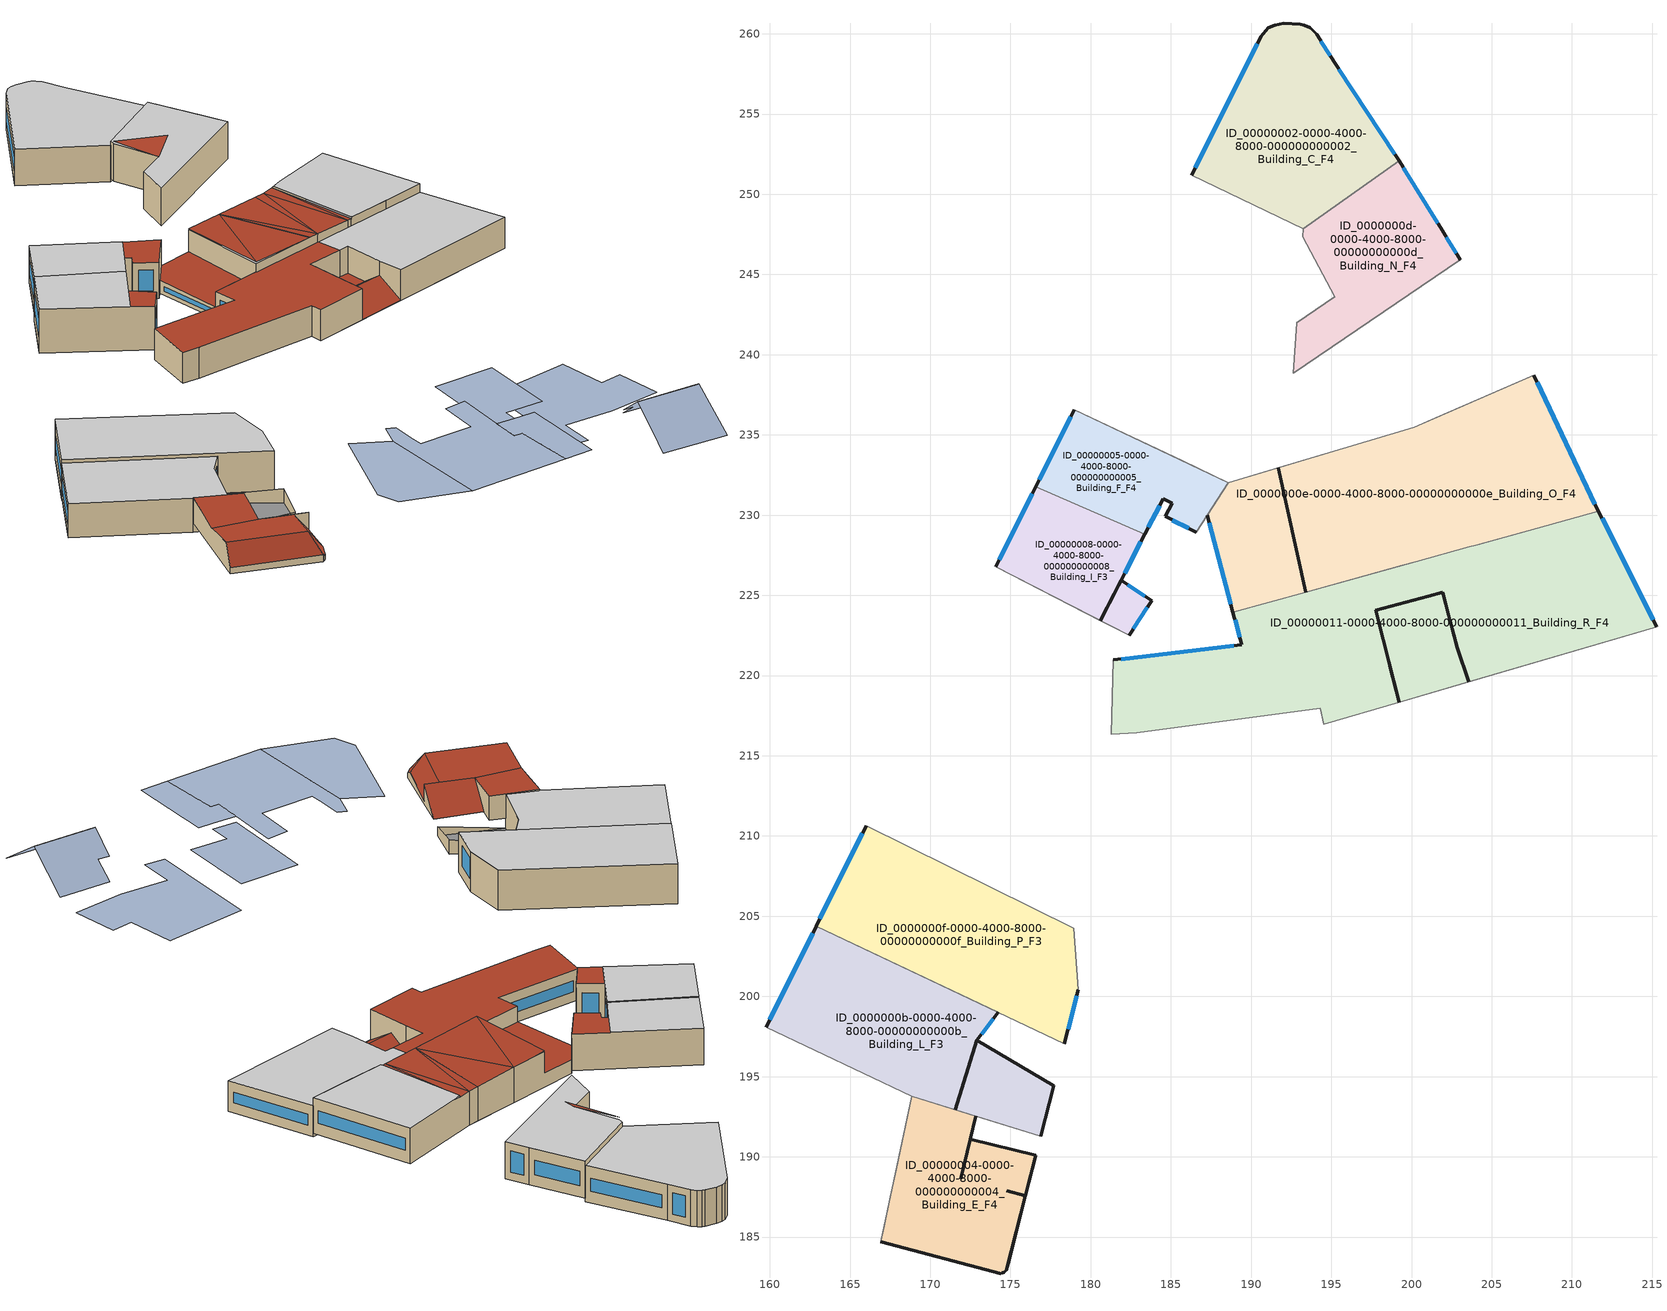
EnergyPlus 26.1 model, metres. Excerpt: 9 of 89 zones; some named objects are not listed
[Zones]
ID_00000002-0000-4000-8000-000000000002_Building_C_F4
 floor to ID_00000002-0000-4000-8000-000000000002_Building_C_F3 (FLOOR_CONSTRUCTION_BE_TH_01_EXISTING): 186.28,251.2 190.59,259.82 191.08,260.37 191.46,260.53 192.04,260.67 193.07,260.6 193.32,260.53 193.69,260.38 194.08,259.97 195.2,258.2 199.23,252.09 193.26,247.86 z13.66
 wall outside (WALL_CONSTRUCTION_BE_TH_01_EXISTING): 199.23,252.09 195.2,258.2 194.08,259.97 193.69,260.38 193.32,260.53 193.07,260.6 192.04,260.67 191.46,260.53 191.08,260.37 190.59,259.82 186.28,251.2 z13.66:16.96
 wall adiabatic (WALL_CONSTRUCTION_BE_TH_01_EXISTING): 186.28,251.2 193.26,247.86 199.23,252.09 z13.66:16.96
 window (WINDOW_CONSTRUCTION_BE_TH_01_EXISTING): 194.94,258.62 194.35,259.55 z14.33:16.29; 198.95,252.51 195.48,257.78 z14.72:15.9; 190.37,259.37 186.51,251.64 z14.74:15.88
 ceiling to ID_00000002-0000-4000-8000-000000000002_Building_C_F5 (FLOOR_CONSTRUCTION_BE_TH_01_EXISTING): 186.28,251.2 193.26,247.86 199.23,252.09 195.2,258.2 194.08,259.97 193.69,260.38 193.32,260.53 193.07,260.6 192.04,260.67 191.46,260.53 191.08,260.37 190.59,259.82 z16.96
ID_00000004-0000-4000-8000-000000000004_Building_E_F4
 floor to ID_00000004-0000-4000-8000-000000000004_Building_E_F3 (FLOOR_CONSTRUCTION_BE_MFH_01_EXISTING): 166.92,184.71 168.85,193.78 172.84,192.53 172.49,191.11 176.59,190.11 174.75,182.94 174.6,182.82 174.51,182.79 174.45,182.79 174.42,182.7 z13.99
 wall outside (WALL_CONSTRUCTION_BE_MFH_01_EXISTING): 175.94,187.57,15.84 174.75,187.88,15.83 175.94,187.57,14.27; 174.6,182.82,14.5 174.6,182.82,13.99 174.75,182.94,13.99 174.75,182.94,14.44; 174.51,182.79,14.57 174.51,182.79,13.99 174.6,182.82,13.99 174.6,182.82,14.5; 174.45,182.79,14.63 174.45,182.79,13.99 174.51,182.79,13.99 174.51,182.79,14.57; 174.45,182.79,14.63 174.42,182.7,14.6 174.42,182.7,13.99 174.45,182.79,13.99; 174.42,182.7,14.6 166.92,184.71,14.56 166.92,184.71,13.99 174.42,182.7,13.99; 172.84,192.53,16.16 172.49,191.11,16.03 171.89,188.63,15.82 172.49,191.11,14.02 172.49,191.11,13.99 172.84,192.53,13.99; 172.49,191.11,14.02 176.59,190.11,13.99 172.49,191.11,13.99; 175.94,187.57,15.84 175.94,187.57,14.27 175.39,185.41,14.57 174.92,183.59,14.82 174.75,182.94,14.44 174.75,182.94,13.99 176.59,190.11,13.99
 wall adiabatic (WALL_CONSTRUCTION_BE_MFH_01_EXISTING): 167.13,185.68,16.34 167.52,187.51,16.09 167.87,189.18,15.86 168.85,193.78,16.26 168.85,193.78,13.99 166.92,184.71,13.99 166.92,184.71,14.56; 168.85,193.78,16.26 172.84,192.53,16.16 172.84,192.53,13.99 168.85,193.78,13.99
 roof outside (ROOF_CONSTRUCTION_BE_MFH_01_EXISTING): 175.94,187.57,15.84 176.59,190.11,13.99 172.49,191.11,14.02 171.89,188.63,15.82 174.76,187.88,15.83; 168.85,193.78,16.26 168.33,191.34,16.05 167.87,189.18,15.86 171.89,188.63,15.82 172.49,191.11,16.03 172.84,192.53,16.16; 173.74,183.91,16.38 167.13,185.68,16.34 166.92,184.71,14.56 174.42,182.7,14.6; 173.74,183.91,16.38 174.75,187.88,15.83 171.89,188.63,15.81 167.87,189.18,15.86 167.52,187.5,16.09 167.13,185.68,16.34; 173.74,183.91,16.38 174.42,182.7,14.6 174.45,182.79,14.63 174.51,182.79,14.57 174.6,182.82,14.5 174.75,182.94,14.44 174.92,183.59,14.82; 173.74,183.91,16.38 174.92,183.59,14.82 175.39,185.41,14.57 175.94,187.57,14.27 174.75,187.88,15.83
ID_0000000b-0000-4000-8000-00000000000b_Building_L_F3
 floor to ID_0000000b-0000-4000-8000-00000000000b_Building_L_F2 (FLOOR_CONSTRUCTION_BE_TH_01_EXISTING): 159.76,198.09 162.9,204.39 174.24,199 172.91,197.26 177.7,194.45 176.88,191.27 168.85,193.78 z13.1
 wall outside (WALL_CONSTRUCTION_BE_TH_01_EXISTING): 172.91,197.26 174.24,199 / 162.9,204.39 159.76,198.09 z13.1:16.18; 171.56,192.93,16.18 171.56,192.93,13.1 172.91,197.26,13.78 172.91,197.26,16.18; 177.7,194.45,14.38 177.7,194.45,13.1 172.91,197.26,13.1 172.91,197.26,13.78; 177.7,194.45,14.38 176.88,191.27,13.91 176.88,191.27,13.1 177.7,194.45,13.1
 wall adiabatic (WALL_CONSTRUCTION_BE_TH_01_EXISTING): 159.76,198.09 168.85,193.78 171.56,192.93 / 174.24,199 162.9,204.39 z13.1:16.18; 176.88,191.27,13.91 172.84,192.53,13.29 171.56,192.93,13.1 176.88,191.27,13.1
 window (WINDOW_CONSTRUCTION_BE_TH_01_EXISTING): 173.22,197.66 173.94,198.61 z13.76:15.52; 162.68,203.94 159.99,198.54 z14.08:15.2
 ceiling to ID_0000000b-0000-4000-8000-00000000000b_Building_L_F4 (FLOOR_CONSTRUCTION_BE_TH_01_EXISTING): 159.76,198.09 168.85,193.78 171.56,192.93 172.91,197.26 174.24,199 162.9,204.39 z16.18
ID_0000000e-0000-4000-8000-00000000000e_Building_O_F4
 floor to ID_0000000e-0000-4000-8000-00000000000e_Building_O_F3 (FLOOR_CONSTRUCTION_BE_O_01_EXISTING): 187.26,230 188.58,232.03 195.16,233.98 200.18,235.47 207.62,238.72 211.65,230.24 188.87,223.95 z13.3
 wall outside (WALL_CONSTRUCTION_BE_O_01_EXISTING): 211.65,230.24 207.62,238.72 z13.3:16.51; 191.7,232.96,16.51 191.7,232.96,14.54 193.41,225.21,14.39 193.41,225.21,16.51; 187.26,230,14.47 187.26,230,13.3 188.87,223.95,13.3 188.87,223.95,14.35
 wall adiabatic (WALL_CONSTRUCTION_BE_O_01_EXISTING): 207.83,229.18 211.65,230.24 z13.3:16.51; 195.16,233.98,16.51 199.22,235.19,16.41 199.22,235.19,13.3 195.16,233.98,13.3; 199.22,235.19,16.41 200.18,235.47,16.37 200.18,235.47,13.3 199.22,235.19,13.3; 207.62,238.72,16.51 207.62,238.72,13.3 200.18,235.47,13.3 200.18,235.47,16.37 201.24,235.93,16.37 202.23,236.37,16.51; 204.12,228.16,16.51 204,228.13,16.38 204,228.13,13.3 207.83,229.18,13.3 207.83,229.18,16.51; 203.59,228.02,16.41 203.59,228.02,13.3 204,228.13,13.3 204,228.13,16.38; 200.27,227.1,16.49 200.27,227.1,13.3 203.59,228.02,13.3 203.59,228.02,16.41; 193.41,225.21,16.51 193.41,225.21,13.3 200.27,227.1,13.3 200.27,227.1,16.49 199.41,226.86,16.51; 193.41,225.21,14.39 188.87,223.95,14.35 188.87,223.95,13.3 193.41,225.21,13.3; 188.58,232.03,14.51 188.58,232.03,13.3 187.26,230,13.3 187.26,230,14.47; 195.16,233.98,16.51 195.16,233.98,13.3 188.58,232.03,13.3 188.58,232.03,14.51 191.69,232.96,14.54 191.69,232.96,16.51
 window (WINDOW_CONSTRUCTION_BE_O_01_EXISTING): 211.43,230.69 207.84,238.27 z14.35:15.46; 187.38,229.51 188.74,224.43 z13.67:14.1
 ceiling to ID_0000000e-0000-4000-8000-00000000000e_Building_O_F5 (FLOOR_CONSTRUCTION_BE_O_01_EXISTING): 191.7,232.96 193.41,225.21 199.41,226.86 195.16,233.98 z16.51; 201.37,235.89 204.03,228.33 204.12,228.16 211.65,230.24 207.62,238.72 202.23,236.37 z16.51
 roof outside (ROOF_CONSTRUCTION_BE_O_01_EXISTING): 187.26,230,14.47 188.87,223.95,14.35 193.41,225.21,14.39 191.7,232.96,14.54 188.58,232.03,14.51; 200.18,235.47,16.37 200.27,227.1,16.49 203.59,228.02,16.41; 200.27,227.1,16.49 200.18,235.47,16.37 199.22,235.19,16.41; 203.59,228.02,16.41 204,228.13,16.38 201.24,235.93,16.37; 200.18,235.47,16.37 203.59,228.02,16.41 201.24,235.93,16.37; 195.16,233.98,16.51 200.27,227.1,16.49 199.22,235.19,16.41; 193.41,225.21,16.67 200.27,227.1,16.49 195.16,233.98,16.51; 191.7,232.96,16.61 193.41,225.21,16.67 195.16,233.98,16.51 193.03,233.35,16.57
ID_00000011-0000-4000-8000-000000000011_Building_R_F4
 floor to ID_00000011-0000-4000-8000-000000000011_Building_R_F3 (FLOOR_CONSTRUCTION_BE_TH_01_EXISTING): 181.27,216.35 181.4,220.97 189.42,221.92 188.87,223.95 211.65,230.24 215.3,223.03 194.52,216.97 194.3,217.95 182.87,216.45 z12.97
 wall outside (WALL_CONSTRUCTION_BE_TH_01_EXISTING): 188.87,223.95 189.42,221.92 181.4,220.97 / 215.3,223.03 211.65,230.24 z12.97:15.77; 197.76,224.08,15.77 197.76,224.08,13.4 201.04,224.94,13.36 201.04,224.94,15.77; 198.24,222.22,15.77 198.24,222.22,13.34 197.76,224.08,13.4 197.76,224.08,15.77; 199.23,218.34,15.77 199.23,218.34,12.97 198.65,220.61,14.49 198.24,222.22,13.34 198.24,222.22,15.77; 201.04,224.94,15.77 201.04,224.94,13.36 201.94,225.18,13.35 201.94,225.18,15.77; 202.85,221.73,15.77 202.85,221.73,14.47 203.55,219.61,13.01 203.55,219.61,15.77; 201.94,225.18,15.77 201.94,225.18,13.35 202.42,223.36,13.29 202.85,221.73,14.47 202.85,221.73,15.77
 wall adiabatic (WALL_CONSTRUCTION_BE_TH_01_EXISTING): 181.4,220.97 181.27,216.35 182.87,216.45 194.3,217.95 194.52,216.97 199.23,218.34 / 211.65,230.24 207.83,229.18 204,228.13 203.59,228.02 200.27,227.1 193.41,225.21 188.87,223.95 z12.97:15.77; 203.55,219.61,15.77 203.55,219.61,13.01 199.23,218.34,12.97 215.3,223.03,12.97 215.3,223.03,15.77
 window (WINDOW_CONSTRUCTION_BE_TH_01_EXISTING): 188.92,221.86 181.89,221.03 / 215.07,223.48 211.87,229.79 z13.87:14.86; 189,223.47 189.29,222.4 z13.54:15.19
 ceiling to ID_00000011-0000-4000-8000-000000000011_Building_R_F5 (FLOOR_CONSTRUCTION_BE_TH_01_EXISTING): 200.27,227.1 201.04,224.94 201.94,225.18 202.85,221.73 203.55,219.61 215.3,223.03 211.65,230.24 z15.77
 roof outside (ROOF_CONSTRUCTION_BE_TH_01_EXISTING): 197.76,224.08,13.4 198.24,222.22,13.34 202.42,223.36,13.29 201.94,225.18,13.35 201.04,224.94,13.36; 198.65,220.61,14.49 199.23,218.34,12.97 203.55,219.61,13.01 202.85,221.73,14.47; 198.65,220.61,14.49 202.85,221.73,14.47 202.42,223.36,13.29 198.24,222.22,13.34; 181.27,216.35 182.87,216.45 194.3,217.95 194.52,216.97 199.23,218.34 198.65,220.61 197.76,224.08 201.04,224.94 200.27,227.1 188.87,223.95 189.42,221.92 181.4,220.97 z15.77
ID_00000005-0000-4000-8000-000000000005_Building_F_F4
 floor to ID_00000005-0000-4000-8000-000000000005_Building_F_F3 (FLOOR_CONSTRUCTION_BE_TH_01_EXISTING): 176.57,231.77 178.97,236.57 188.58,232.03 186.57,228.94 184.65,229.92 185.08,230.75 184.53,231.03 183.36,228.8 z13.54
 wall outside (WALL_CONSTRUCTION_BE_TH_01_EXISTING): 178.97,236.57 176.57,231.77 / 183.36,228.8 184.53,231.03 z13.54:16.85; 185.08,230.75,16.78 185.08,230.75,13.54 184.65,229.92,13.54 184.65,229.92,16.77; 185.08,230.75,16.78 184.53,231.03,16.77 184.53,231.03,13.54 185.08,230.75,13.54; 186.57,228.94,16.8 184.65,229.92,16.77 184.65,229.92,13.54 186.57,228.94,13.54
 wall adiabatic (WALL_CONSTRUCTION_BE_TH_01_EXISTING): 176.57,231.77 183.36,228.8 z13.54:16.85; 188.58,232.03,16.85 188.58,232.03,13.54 178.97,236.57,13.54 178.97,236.57,16.85 185.73,233.38,16.85 185.73,233.38,16.8; 188.58,232.03,16.85 187.26,230,16.82 186.57,228.94,16.8 186.57,228.94,13.54 188.58,232.03,13.54
 window (WINDOW_CONSTRUCTION_BE_TH_01_EXISTING): 178.75,236.13 176.8,232.22 z14.56:15.83; 183.59,229.24 184.3,230.59 z14.34:16.05; 185.1,229.69 186.12,229.17 z14.22:16.12
 ceiling to ID_00000005-0000-4000-8000-000000000005_Building_F_F5 (FLOOR_CONSTRUCTION_BE_TH_01_EXISTING): 176.57,231.77 183.36,228.8 184.53,231.03 185.73,233.38 178.97,236.57 z16.85
 roof outside (ROOF_CONSTRUCTION_BE_TH_01_EXISTING): 184.53,231.03,16.77 185.08,230.75,16.78 184.65,229.92,16.77 186.57,228.94,16.8 187.26,230,16.82 188.58,232.03,16.85 185.73,233.38,16.8
ID_0000000d-0000-4000-8000-00000000000d_Building_N_F4
 floor to ID_0000000d-0000-4000-8000-00000000000d_Building_N_F3 (FLOOR_CONSTRUCTION_BE_TH_01_EXISTING): 192.63,238.83 192.85,241.99 195.2,243.6 193.22,247.34 193.26,247.86 199.23,252.09 203.04,245.91 z13.96
 wall outside (WALL_CONSTRUCTION_BE_TH_01_EXISTING): 203.04,245.91 201.9,247.75 199.23,252.09 z13.96:17.33
 wall adiabatic (WALL_CONSTRUCTION_BE_TH_01_EXISTING): 199.23,252.09 193.26,247.86 193.22,247.34 195.2,243.6 192.85,241.99 192.63,238.83 203.04,245.91 z13.96:17.33
 window (WINDOW_CONSTRUCTION_BE_TH_01_EXISTING): 202.78,246.33 202.16,247.33 z14.68:16.62; 201.64,248.18 199.49,251.66 z15:16.3
 ceiling to ID_0000000d-0000-4000-8000-00000000000d_Building_N_F5 (FLOOR_CONSTRUCTION_BE_TH_01_EXISTING): 192.63,238.83 203.04,245.91 199.23,252.09 193.26,247.86 193.22,247.34 195.2,243.6 192.85,241.99 z17.33
 roof outside (ROOF_CONSTRUCTION_BE_TH_01_EXISTING): 196.56,244.46,18.54 193.22,247.34,17.56 195.2,243.6,17.33
ID_00000008-0000-4000-8000-000000000008_Building_I_F3
 floor to ID_00000008-0000-4000-8000-000000000008_Building_I_F2 (FLOOR_CONSTRUCTION_BE_TH_01_EXISTING): 174.07,226.78 176.57,231.77 183.36,228.8 181.89,225.95 183.79,224.67 182.39,222.5 z12.9
 wall outside (WALL_CONSTRUCTION_BE_TH_01_EXISTING): 176.57,231.77 174.07,226.78 z12.9:16.9; 181.89,225.95,16.82 183.79,224.67,16.79 183.79,224.67,12.9 181.89,225.95,12.9; 180.6,223.42,16.9 181.89,225.95,16.82 181.89,225.95,12.9 183.36,228.8,12.9 183.36,228.8,16.9; 182.39,222.5,16.85 182.39,222.5,12.9 183.79,224.67,12.9 183.79,224.67,16.79
 wall adiabatic (WALL_CONSTRUCTION_BE_TH_01_EXISTING): 183.36,228.8 176.57,231.77 z12.9:16.9; 174.07,226.78,16.9 174.07,226.78,12.9 182.39,222.5,12.9 182.39,222.5,16.85 180.6,223.42,16.9
 window (WINDOW_CONSTRUCTION_BE_TH_01_EXISTING): 183.38,224.94 182.31,225.67 z13.79:15.94; 182.12,226.39 183.13,228.35 z14:15.8; 176.35,231.32 174.3,227.22 z14.15:15.65; 182.66,222.92 183.52,224.25 z13.88:15.88
 ceiling to ID_00000008-0000-4000-8000-000000000008_Building_I_F4 (FLOOR_CONSTRUCTION_BE_TH_01_EXISTING): 174.07,226.78 180.6,223.42 183.36,228.8 176.57,231.77 z16.9
 roof outside (ROOF_CONSTRUCTION_BE_TH_01_EXISTING): 180.6,223.42,16.89 182.39,222.5,16.85 183.79,224.67,16.78 181.89,225.95,16.82
ID_0000000f-0000-4000-8000-00000000000f_Building_P_F3
 floor to ID_0000000f-0000-4000-8000-00000000000f_Building_P_F2 (FLOOR_CONSTRUCTION_BE_TH_01_EXISTING): 162.9,204.39 166,210.63 178.94,204.24 179.23,200.43 178.36,197.05 z12.8
 wall outside (WALL_CONSTRUCTION_BE_TH_01_EXISTING): 178.36,197.05 179.23,200.43 / 166,210.63 162.9,204.39 z12.8:16.45
 wall adiabatic (WALL_CONSTRUCTION_BE_TH_01_EXISTING): 162.9,204.39 178.36,197.05 / 179.23,200.43 178.94,204.24 166,210.63 z12.8:16.45
 window (WINDOW_CONSTRUCTION_BE_TH_01_EXISTING): 178.6,197.97 179.13,200.05 z13.85:15.72; 165.78,210.18 163.12,204.84 z14.07:15.18
 ceiling to ID_0000000f-0000-4000-8000-00000000000f_Building_P_F4 (FLOOR_CONSTRUCTION_BE_TH_01_EXISTING): 162.9,204.39 178.36,197.05 179.23,200.43 178.94,204.24 166,210.63 z16.45
shading: 185.52,190.41 186.69,179.84 191.27,180.3 195.91,180.77 195.13,186.33 194.37,186.25 194.22,188.74 194.14,189.99 193.94,193.35 192.02,193.06 192.18,189.36 190.12,189.18 187.2,188.91 187.1,189.91 186.86,192.26 186.09,192.56 z18.4; 199.24,198.01,15.45 199.78,191,15.45 199.83,190.32,15.45 199.93,188.96,15.45 200.03,187.69,15.45 200.06,187.35,15.45 201.94,187.38,15.45 201.65,190.54,15.45 206.15,190.74,15.45 210.83,191.64,15.44 209.82,195.72,15.45 207.83,195.24,15.45 206.77,199.55,15.45 206.56,199.5,15.45; 179.77,183.14 180.6,181.26 184.17,180.42 186.69,179.84 185.52,190.41 182.21,191.9 180.07,184.21 z18.4; 193.69,197.59 193.94,193.35 194.14,189.99 194.22,188.74 196.45,188.83 196.34,190.12 196.28,190.83 199.78,191 199.24,198.01 z17.88; 205.36,185.4,18.92 205.38,183.01,17.2 205.39,181.39,16.04 211.42,181.55,15.95 211.18,185.6,18.86; 205.36,185.4,18.92 211.18,185.6,18.86 211.07,187.55,17.3 210.96,189.34,15.87 206.27,189.18,15.91 206.39,187.51,17.25 205.35,187.52,17.22; 194.22,188.74 194.37,186.25 195.13,186.33 195.91,180.77 198.49,181.03 197.97,186.76 197.91,187.32 197.77,188.88 196.45,188.83 z18.4
[Building]
UrbanScene: North axis=0; Terrain=City; Loads convergence tolerance value=0.04; Temperature convergence tolerance value=0.4; Solar distribution=FullExterior; Maximum number of warmup days=100; Name=Demo urban block
[Site:Location]
Demo Location: City=Anonymized; Reference system=local coordinates
[WindowMaterial:Shade]
Shading_Material: Solar transmittance=0.1; Solar reflectance=0.5; Visible transmittance=0.2; Visible reflectance=0.5; Infrared hemispherical emissivity=0.9; Infrared transmittance=0.05; Thickness=0.005; Conductivity=0.1; Shade to glass distance=0.05; Top opening multiplier=0.5; Bottom opening multiplier=0.5; Left side opening multiplier=0.5; Right side opening multiplier=0.5; Airflow permeability=0
[Material] Thickness=0.1
Name | Roughness | Conductivity | Density | Specific heat | Solar absorptance | Thermal absorptance | Visible absorptance
BE_GypsumBlock_Material | MediumSmooth | 0.4 | 900 | 1000
WALL_MATERIAL_BE_O_01_EXISTING; WALL_MATERIAL_BE_MFH_01_EXISTING; WALL_MATERIAL_BE_TH_01_EXISTING | MediumRough | 0.22 | 900 | 840 | 0.7 | 0.9 | 0.7
ROOF_MATERIAL_BE_O_01_EXISTING | MediumRough | 0.23 | 800 | 920 | 0.75 | 0.9 | 0.75
FLOOR_MATERIAL_BE_O_01_EXISTING | MediumRough | 0.079 | 2000 | 840 | 0.6 | 0.9 | 0.6
ROOF_MATERIAL_BE_MFH_01_EXISTING | MediumRough | 0.35 | 800 | 920 | 0.75 | 0.9 | 0.75
FLOOR_MATERIAL_BE_MFH_01_EXISTING | MediumRough | 0.068 | 2000 | 840 | 0.6 | 0.9 | 0.6
ROOF_MATERIAL_BE_TH_01_EXISTING | MediumRough | 0.17 | 800 | 920 | 0.75 | 0.9 | 0.75
FLOOR_MATERIAL_BE_TH_01_EXISTING | MediumRough | 0.085 | 2000 | 840 | 0.6 | 0.9 | 0.6
[Construction]
BE_Internal_Partition_Const: BE_GypsumBlock_Material
WALL_CONSTRUCTION_BE_O_01_EXISTING: WALL_MATERIAL_BE_O_01_EXISTING
ROOF_CONSTRUCTION_BE_O_01_EXISTING: ROOF_MATERIAL_BE_O_01_EXISTING
FLOOR_CONSTRUCTION_BE_O_01_EXISTING: FLOOR_MATERIAL_BE_O_01_EXISTING
WINDOW_CONSTRUCTION_BE_O_01_EXISTING: GLASS_BE_O_01_EXISTING, AIR_GAP_BE_O_01_EXISTING, GLASS_BE_O_01_EXISTING
WALL_CONSTRUCTION_BE_MFH_01_EXISTING: WALL_MATERIAL_BE_MFH_01_EXISTING
ROOF_CONSTRUCTION_BE_MFH_01_EXISTING: ROOF_MATERIAL_BE_MFH_01_EXISTING
FLOOR_CONSTRUCTION_BE_MFH_01_EXISTING: FLOOR_MATERIAL_BE_MFH_01_EXISTING
WALL_CONSTRUCTION_BE_TH_01_EXISTING: WALL_MATERIAL_BE_TH_01_EXISTING
ROOF_CONSTRUCTION_BE_TH_01_EXISTING: ROOF_MATERIAL_BE_TH_01_EXISTING
FLOOR_CONSTRUCTION_BE_TH_01_EXISTING: FLOOR_MATERIAL_BE_TH_01_EXISTING
WINDOW_CONSTRUCTION_BE_TH_01_EXISTING: GLASS_BE_TH_01_EXISTING, AIR_GAP_BE_TH_01_EXISTING, GLASS_BE_TH_01_EXISTING
[WindowMaterial:Glazing] Back side infrared hemispherical emissivity=0.84; Back side solar reflectance at normal incidence=0.071; Back side visible reflectance at normal incidence=0.08; Conductivity=1; Front side infrared hemispherical emissivity=0.84; Front side solar reflectance at normal incidence=0.071; Front side visible reflectance at normal incidence=0.08; Infrared transmittance at normal incidence=0; Optical data type=SpectralAverage; Solar transmittance at normal incidence=0.775; Thickness=0.006; Visible transmittance at normal incidence=0.881
GLASS_BE_O_01_EXISTING; GLASS_BE_TH_01_EXISTING
[WindowMaterial:Gas] Gas type=Air; Thickness=0.012
AIR_GAP_BE_O_01_EXISTING; AIR_GAP_BE_TH_01_EXISTING
[Zone] Multiplier=1
Name | Ceiling height | Volume
ID_00000002-0000-4000-8000-000000000002_Building_C_F4 | 3.3035 | 312.26
ID_00000004-0000-4000-8000-000000000004_Building_E_F4 | 2.39005 | 136.01
ID_0000000b-0000-4000-8000-00000000000b_Building_L_F3 | 3.0797 | 268.52
ID_0000000e-0000-4000-8000-00000000000e_Building_O_F4 | 3.06912 | 459.58
ID_00000011-0000-4000-8000-000000000011_Building_R_F4 | 2.8005 | 587.57
ID_00000005-0000-4000-8000-000000000005_Building_F_F4 | 3.23382 | 159.36
ID_0000000d-0000-4000-8000-00000000000d_Building_N_F4 | 3.36688 | 219.91
ID_00000008-0000-4000-8000-000000000008_Building_I_F3 | 3.88045 | 188.69
ID_0000000f-0000-4000-8000-00000000000f_Building_P_F3 | 3.642 | 401.11
[InternalMass] Construction=BE_Internal_Partition_Const
Name | Zone or zonelist | Surface area
ID_00000002-0000-4000-8000-000000000002_Building_C_F4_Vertical_Internal_Mass | ID_00000002-0000-4000-8000-000000000002_Building_C_F4 | 47.26
ID_00000004-0000-4000-8000-000000000004_Building_E_F4_Vertical_Internal_Mass | ID_00000004-0000-4000-8000-000000000004_Building_E_F4 | 28.45
ID_0000000b-0000-4000-8000-00000000000b_Building_L_F3_Vertical_Internal_Mass | ID_0000000b-0000-4000-8000-00000000000b_Building_L_F3 | 43.6
ID_0000000e-0000-4000-8000-00000000000e_Building_O_F4_Vertical_Internal_Mass | ID_0000000e-0000-4000-8000-00000000000e_Building_O_F4 | 74.87
ID_00000011-0000-4000-8000-000000000011_Building_R_F4_Vertical_Internal_Mass | ID_00000011-0000-4000-8000-000000000011_Building_R_F4 | 104.9
ID_00000005-0000-4000-8000-000000000005_Building_F_F4_Vertical_Internal_Mass | ID_00000005-0000-4000-8000-000000000005_Building_F_F4 | 24.64
ID_0000000d-0000-4000-8000-00000000000d_Building_N_F4_Vertical_Internal_Mass | ID_0000000d-0000-4000-8000-00000000000d_Building_N_F4 | 32.66
ID_00000008-0000-4000-8000-000000000008_Building_I_F3_Vertical_Internal_Mass | ID_00000008-0000-4000-8000-000000000008_Building_I_F3 | 24.31
ID_0000000f-0000-4000-8000-00000000000f_Building_P_F3_Vertical_Internal_Mass | ID_0000000f-0000-4000-8000-00000000000f_Building_P_F3 | 55.07
[People] Number of people schedule=People_Number_Schedule; Number of people calculation method=People; Activity level schedule=People_Activity_Schedule; Carbon dioxide generation rate=3.82e-08; Fraction radiant=0.3; Sensible heat fraction=0.5; Mean radiant temperature calculation type=EnclosureAveraged
Name | Zone or zonelist or space or spacelist | Number of people
People_ID_00000002-0000-4000-8000-000000000002_Building_C_F4 | ID_00000002-0000-4000-8000-000000000002_Building_C_F4 | 3
People_ID_00000004-0000-4000-8000-000000000004_Building_E_F4 | ID_00000004-0000-4000-8000-000000000004_Building_E_F4 | 2
People_ID_0000000b-0000-4000-8000-00000000000b_Building_L_F3 | ID_0000000b-0000-4000-8000-00000000000b_Building_L_F3 | 3
People_ID_0000000e-0000-4000-8000-00000000000e_Building_O_F4 | ID_0000000e-0000-4000-8000-00000000000e_Building_O_F4 | 4
People_ID_00000011-0000-4000-8000-000000000011_Building_R_F4 | ID_00000011-0000-4000-8000-000000000011_Building_R_F4 | 6
People_ID_00000005-0000-4000-8000-000000000005_Building_F_F4 | ID_00000005-0000-4000-8000-000000000005_Building_F_F4 | 1
People_ID_0000000d-0000-4000-8000-00000000000d_Building_N_F4 | ID_0000000d-0000-4000-8000-00000000000d_Building_N_F4 | 2
People_ID_00000008-0000-4000-8000-000000000008_Building_I_F3 | ID_00000008-0000-4000-8000-000000000008_Building_I_F3 | 1
People_ID_0000000f-0000-4000-8000-00000000000f_Building_P_F3 | ID_0000000f-0000-4000-8000-00000000000f_Building_P_F3 | 3
[Lights] Schedule=Lighting_Schedule; Design level calculation method=LightingLevel; Radiant fraction=0.4; Fraction visible=0.1
Name | Zone or zonelist or space or spacelist | Lighting level
Lights_ID_00000002-0000-4000-8000-000000000002_Building_C_F4 | ID_00000002-0000-4000-8000-000000000002_Building_C_F4 | 472.615
Lights_ID_00000004-0000-4000-8000-000000000004_Building_E_F4 | ID_00000004-0000-4000-8000-000000000004_Building_E_F4 | 284.528
Lights_ID_0000000b-0000-4000-8000-00000000000b_Building_L_F3 | ID_0000000b-0000-4000-8000-00000000000b_Building_L_F3 | 435.955
Lights_ID_0000000e-0000-4000-8000-00000000000e_Building_O_F4 | ID_0000000e-0000-4000-8000-00000000000e_Building_O_F4 | 748.719
Lights_ID_00000011-0000-4000-8000-000000000011_Building_R_F4 | ID_00000011-0000-4000-8000-000000000011_Building_R_F4 | 1049.05
Lights_ID_00000005-0000-4000-8000-000000000005_Building_F_F4 | ID_00000005-0000-4000-8000-000000000005_Building_F_F4 | 246.396
Lights_ID_0000000d-0000-4000-8000-00000000000d_Building_N_F4 | ID_0000000d-0000-4000-8000-00000000000d_Building_N_F4 | 326.583
Lights_ID_00000008-0000-4000-8000-000000000008_Building_I_F3 | ID_00000008-0000-4000-8000-000000000008_Building_I_F3 | 243.125
Lights_ID_0000000f-0000-4000-8000-00000000000f_Building_P_F3 | ID_0000000f-0000-4000-8000-00000000000f_Building_P_F3 | 550.666
[ElectricEquipment] Schedule=Equipment_Schedule; Design level calculation method=EquipmentLevel; Fraction latent=0.1; Fraction radiant=0.3; Fraction lost=0.1
Name | Zone or zonelist or space or spacelist | Design level
ElectricEquipment_ID_00000002-0000-4000-8000-000000000002_Building_C_F4 | ID_00000002-0000-4000-8000-000000000002_Building_C_F4 | 189.046
ElectricEquipment_ID_00000004-0000-4000-8000-000000000004_Building_E_F4 | ID_00000004-0000-4000-8000-000000000004_Building_E_F4 | 113.811
ElectricEquipment_ID_0000000b-0000-4000-8000-00000000000b_Building_L_F3 | ID_0000000b-0000-4000-8000-00000000000b_Building_L_F3 | 174.382
ElectricEquipment_ID_0000000e-0000-4000-8000-00000000000e_Building_O_F4 | ID_0000000e-0000-4000-8000-00000000000e_Building_O_F4 | 299.488
ElectricEquipment_ID_00000011-0000-4000-8000-000000000011_Building_R_F4 | ID_00000011-0000-4000-8000-000000000011_Building_R_F4 | 419.62
ElectricEquipment_ID_00000005-0000-4000-8000-000000000005_Building_F_F4 | ID_00000005-0000-4000-8000-000000000005_Building_F_F4 | 98.5582
ElectricEquipment_ID_0000000d-0000-4000-8000-00000000000d_Building_N_F4 | ID_0000000d-0000-4000-8000-00000000000d_Building_N_F4 | 130.633
ElectricEquipment_ID_00000008-0000-4000-8000-000000000008_Building_I_F3 | ID_00000008-0000-4000-8000-000000000008_Building_I_F3 | 97.2498
ElectricEquipment_ID_0000000f-0000-4000-8000-00000000000f_Building_P_F3 | ID_0000000f-0000-4000-8000-00000000000f_Building_P_F3 | 220.266
[WindowShadingControl] Shading type=InteriorShade; Shading control type=OnIfScheduleAllows; Schedule=Shading_Schedule; Shading control is scheduled=Yes; Shading device material=Shading_Material
Name | Zone | Fenestration surface name 1 | Fenestration surface name 2 | Fenestration surface name 3 | Fenestration surface name 4
Shading_Control_ID_00000002-0000-4000-8000-000000000002_Building_C_F4 | ID_00000002-0000-4000-8000-000000000002_Building_C_F4 | Window_WallSurface_UUID_6c13ef64-08c2-4883-8243-9d958fd245a0_Floor4 | Window_WallSurface_UUID_d1621a36-49bf-41e9-9a20-242809d101df_Floor4 | Window_WallSurface_UUID_b55f43a7-840d-45db-991f-3315b7c44bf9_Floor4
Shading_Control_ID_0000000b-0000-4000-8000-00000000000b_Building_L_F3 | ID_0000000b-0000-4000-8000-00000000000b_Building_L_F3 | Window_WallSurface_UUID_952b17aa-2133-43ee-8e25-b1040a30f691_Floor3 | Window_WallSurface_UUID_f03a497a-88a1-4b05-99e7-cc0fab17a9d2_Floor3
Shading_Control_ID_0000000e-0000-4000-8000-00000000000e_Building_O_F4 | ID_0000000e-0000-4000-8000-00000000000e_Building_O_F4 | Window_WallSurface_UUID_47eaf5d1-bd25-4d6e-abbd-205a1819ed3e_Floor4 | Window_WallSurface_UUID_633c8162-b79b-4d85-a100-ecb88c3f9cbf_Floor4
Shading_Control_ID_00000011-0000-4000-8000-000000000011_Building_R_F4 | ID_00000011-0000-4000-8000-000000000011_Building_R_F4 | Window_WallSurface_UUID_186ab8b4-0234-490f-9d78-bf20c8a835f7_Floor4 | Window_WallSurface_UUID_df8662ec-1f87-4bb0-9486-61e4f246d5e6_Floor4 | Window_WallSurface_UUID_2e6c7f8d-f140-4878-a855-e46219169383_Floor4
Shading_Control_ID_00000005-0000-4000-8000-000000000005_Building_F_F4 | ID_00000005-0000-4000-8000-000000000005_Building_F_F4 | Window_WallSurface_UUID_6974947e-3a1d-414c-8d30-bbec3325a1e0_Floor4 | Window_WallSurface_UUID_66a3e8f1-8393-4caa-8584-b4588337dd5f_Floor4 | Window_WallSurface_UUID_be0a5aa7-c9a2-4c3c-9526-b6acdbe935fd_Floor4
Shading_Control_ID_0000000d-0000-4000-8000-00000000000d_Building_N_F4 | ID_0000000d-0000-4000-8000-00000000000d_Building_N_F4 | Window_WallSurface_UUID_94153be7-0b52-4745-9bf2-c16048c93b11_Floor4 | Window_WallSurface_UUID_3f9a39ca-cf31-4086-83c6-81841c6b83d1_Floor4
Shading_Control_ID_00000008-0000-4000-8000-000000000008_Building_I_F3 | ID_00000008-0000-4000-8000-000000000008_Building_I_F3 | Window_WallSurface_UUID_5ff40446-a2fe-4ec8-8c8b-d62155066a52_Floor3 | Window_WallSurface_UUID_d45e5464-a152-49eb-8e95-08baf9e8dd0d_Floor3 | Window_WallSurface_UUID_a951d05e-d540-40e3-9d50-1972bfbe1144_Floor3 | Window_WallSurface_UUID_e41b38cb-8038-494f-9941-4dac117cb0c5_Floor3
Shading_Control_ID_0000000f-0000-4000-8000-00000000000f_Building_P_F3 | ID_0000000f-0000-4000-8000-00000000000f_Building_P_F3 | Window_UUID_04e6ad73-e62e-44fe-b784-855c8e1e92d4 | Window_WallSurface_UUID_4454cb4c-02ad-4a59-b29e-558ba6a484f6_Floor3
[ZoneVentilation:WindandStackOpenArea] Opening area fraction schedule=Window_Open_Schedule; Effective angle=0; Discharge coefficient for opening=0.65; Minimum indoor temperature=22; Maximum indoor temperature=100; Delta temperature=-100; Minimum outdoor temperature=15; Maximum outdoor temperature=30; Maximum wind speed=40
Name | Zone or space | Opening area
Window_Ventilation_ID_00000002-0000-4000-8000-000000000002_Building_C_F4 | ID_00000002-0000-4000-8000-000000000002_Building_C_F4 | 19.5138
Window_Ventilation_ID_0000000b-0000-4000-8000-00000000000b_Building_L_F3 | ID_0000000b-0000-4000-8000-00000000000b_Building_L_F3 | 8.80978
Window_Ventilation_ID_0000000e-0000-4000-8000-00000000000e_Building_O_F4 | ID_0000000e-0000-4000-8000-00000000000e_Building_O_F4 | 11.6234
Window_Ventilation_ID_00000011-0000-4000-8000-000000000011_Building_R_F4 | ID_00000011-0000-4000-8000-000000000011_Building_R_F4 | 15.857
Window_Ventilation_ID_00000005-0000-4000-8000-000000000005_Building_F_F4 | ID_00000005-0000-4000-8000-000000000005_Building_F_F4 | 10.2923
Window_Ventilation_ID_0000000d-0000-4000-8000-00000000000d_Building_N_F4 | ID_0000000d-0000-4000-8000-00000000000d_Building_N_F4 | 7.57734
Window_Ventilation_ID_00000008-0000-4000-8000-000000000008_Building_I_F3 | ID_00000008-0000-4000-8000-000000000008_Building_I_F3 | 16.8153
Window_Ventilation_ID_0000000f-0000-4000-8000-00000000000f_Building_P_F3 | ID_0000000f-0000-4000-8000-00000000000f_Building_P_F3 | 10.6985
[ThermostatSetpoint:SingleHeating] Setpoint temperature schedule=Heating Setpoint Schedule
ID_00000002-0000-4000-8000-000000000002_Building_C_F4 Heating Only Setpoint; ID_00000004-0000-4000-8000-000000000004_Building_E_F4 Heating Only Setpoint; ID_0000000b-0000-4000-8000-00000000000b_Building_L_F3 Heating Only Setpoint; ID_0000000e-0000-4000-8000-00000000000e_Building_O_F4 Heating Only Setpoint; ID_00000011-0000-4000-8000-000000000011_Building_R_F4 Heating Only Setpoint; ID_00000005-0000-4000-8000-000000000005_Building_F_F4 Heating Only Setpoint; ID_0000000d-0000-4000-8000-00000000000d_Building_N_F4 Heating Only Setpoint; ID_00000008-0000-4000-8000-000000000008_Building_I_F3 Heating Only Setpoint; ID_0000000f-0000-4000-8000-00000000000f_Building_P_F3 Heating Only Setpoint
[ZoneControl:Thermostat] Control type schedule=Heating Only Control Type Sched
Name | Zone or zonelist | Control 1
ID_00000002-0000-4000-8000-000000000002_Building_C_F4 Thermostat | ID_00000002-0000-4000-8000-000000000002_Building_C_F4 | ID_00000002-0000-4000-8000-000000000002_Building_C_F4 Heating Only Setpoint
ID_00000004-0000-4000-8000-000000000004_Building_E_F4 Thermostat | ID_00000004-0000-4000-8000-000000000004_Building_E_F4 | ID_00000004-0000-4000-8000-000000000004_Building_E_F4 Heating Only Setpoint
ID_0000000b-0000-4000-8000-00000000000b_Building_L_F3 Thermostat | ID_0000000b-0000-4000-8000-00000000000b_Building_L_F3 | ID_0000000b-0000-4000-8000-00000000000b_Building_L_F3 Heating Only Setpoint
ID_0000000e-0000-4000-8000-00000000000e_Building_O_F4 Thermostat | ID_0000000e-0000-4000-8000-00000000000e_Building_O_F4 | ID_0000000e-0000-4000-8000-00000000000e_Building_O_F4 Heating Only Setpoint
ID_00000011-0000-4000-8000-000000000011_Building_R_F4 Thermostat | ID_00000011-0000-4000-8000-000000000011_Building_R_F4 | ID_00000011-0000-4000-8000-000000000011_Building_R_F4 Heating Only Setpoint
ID_00000005-0000-4000-8000-000000000005_Building_F_F4 Thermostat | ID_00000005-0000-4000-8000-000000000005_Building_F_F4 | ID_00000005-0000-4000-8000-000000000005_Building_F_F4 Heating Only Setpoint
ID_0000000d-0000-4000-8000-00000000000d_Building_N_F4 Thermostat | ID_0000000d-0000-4000-8000-00000000000d_Building_N_F4 | ID_0000000d-0000-4000-8000-00000000000d_Building_N_F4 Heating Only Setpoint
ID_00000008-0000-4000-8000-000000000008_Building_I_F3 Thermostat | ID_00000008-0000-4000-8000-000000000008_Building_I_F3 | ID_00000008-0000-4000-8000-000000000008_Building_I_F3 Heating Only Setpoint
ID_0000000f-0000-4000-8000-00000000000f_Building_P_F3 Thermostat | ID_0000000f-0000-4000-8000-00000000000f_Building_P_F3 | ID_0000000f-0000-4000-8000-00000000000f_Building_P_F3 Heating Only Setpoint
[Zone equipment]
ID_00000002-0000-4000-8000-000000000002_Building_C_F4: ID_00000002-0000-4000-8000-000000000002_Building_C_F4 Ideal Loads
ID_00000004-0000-4000-8000-000000000004_Building_E_F4: ID_00000004-0000-4000-8000-000000000004_Building_E_F4 Ideal Loads
ID_0000000b-0000-4000-8000-00000000000b_Building_L_F3: ID_0000000b-0000-4000-8000-00000000000b_Building_L_F3 Ideal Loads
ID_0000000e-0000-4000-8000-00000000000e_Building_O_F4: ID_0000000e-0000-4000-8000-00000000000e_Building_O_F4 Ideal Loads
ID_00000011-0000-4000-8000-000000000011_Building_R_F4: ID_00000011-0000-4000-8000-000000000011_Building_R_F4 Ideal Loads
ID_00000005-0000-4000-8000-000000000005_Building_F_F4: ID_00000005-0000-4000-8000-000000000005_Building_F_F4 Ideal Loads
ID_0000000d-0000-4000-8000-00000000000d_Building_N_F4: ID_0000000d-0000-4000-8000-00000000000d_Building_N_F4 Ideal Loads
ID_00000008-0000-4000-8000-000000000008_Building_I_F3: ID_00000008-0000-4000-8000-000000000008_Building_I_F3 Ideal Loads
ID_0000000f-0000-4000-8000-00000000000f_Building_P_F3: ID_0000000f-0000-4000-8000-00000000000f_Building_P_F3 Ideal Loads
[ZoneInfiltration:DesignFlowRate] Schedule=Infiltration_Schedule; Design flow rate calculation method=AirChanges/Hour; Air changes per hour=1; Constant term coefficient=1; Temperature term coefficient=0; Velocity term coefficient=0; Velocity squared term coefficient=0
Name | Zone or zonelist or space or spacelist
ID_00000002-0000-4000-8000-000000000002_Building_C_F4 Infiltration | ID_00000002-0000-4000-8000-000000000002_Building_C_F4
ID_00000004-0000-4000-8000-000000000004_Building_E_F4 Infiltration | ID_00000004-0000-4000-8000-000000000004_Building_E_F4
ID_0000000b-0000-4000-8000-00000000000b_Building_L_F3 Infiltration | ID_0000000b-0000-4000-8000-00000000000b_Building_L_F3
ID_0000000e-0000-4000-8000-00000000000e_Building_O_F4 Infiltration | ID_0000000e-0000-4000-8000-00000000000e_Building_O_F4
ID_00000011-0000-4000-8000-000000000011_Building_R_F4 Infiltration | ID_00000011-0000-4000-8000-000000000011_Building_R_F4
ID_00000005-0000-4000-8000-000000000005_Building_F_F4 Infiltration | ID_00000005-0000-4000-8000-000000000005_Building_F_F4
ID_0000000d-0000-4000-8000-00000000000d_Building_N_F4 Infiltration | ID_0000000d-0000-4000-8000-00000000000d_Building_N_F4
ID_00000008-0000-4000-8000-000000000008_Building_I_F3 Infiltration | ID_00000008-0000-4000-8000-000000000008_Building_I_F3
ID_0000000f-0000-4000-8000-00000000000f_Building_P_F3 Infiltration | ID_0000000f-0000-4000-8000-00000000000f_Building_P_F3
[Schedule:Compact]
People_Number_Schedule: Through: 12/31, For: Weekdays, Until: 07:00, 1, Until: 09:00, 0.5, Until: 17:00, 0.1, Until: 24:00, 1, For: Weekends Holidays AllOtherDays, Until: 08:00, 1, Until: 24:00, 0.8
People_Activity_Schedule: Through: 12/31, For: AllDays, Until: 07:00, 72, Until: 24:00, 120
Lighting_Schedule: Through: 12/31, For: Weekdays, Until: 06:00, 0, Until: 08:00, 0.5, Until: 17:00, 0.05, Until: 23:00, 0.8, Until: 24:00, 0.05, For: Weekends Holidays AllOtherDays, Until: 08:00, 0, Until: 17:00, 0.1, Until: 24:00, 0.8
Equipment_Schedule: Through: 12/31, For: Weekdays, Until: 06:00, 0.2, Until: 08:00, 0.6, Until: 17:00, 0.2, Until: 23:00, 0.8, Until: 24:00, 0.2, For: Weekends Holidays AllOtherDays, Until: 08:00, 0.2, Until: 23:00, 0.6, Until: 24:00, 0.2
Infiltration_Schedule; Heating Only Control Type Sched: Through: 12/31, For: AllDays, Until: 24:00, 1
Heating Setpoint Schedule: Through: 12/31, For: AllDays, Until: 24:00, 21
Shading_Schedule: Through: 03/31, For: AllDays, Until: 24:00, 0, Through: 09/30, For: AllDays, Until: 08:00, 0, Until: 19:00, 1, Until: 24:00, 0, Through: 12/31, For: AllDays, Until: 24:00, 0
Window_Open_Schedule: Through: 03/31, For: AllDays, Until: 24:00, 0, Through: 09/30, For: AllDays, Until: 07:00, 1, Until: 20:00, 0, Until: 24:00, 1, Through: 12/31, For: AllDays, Until: 24:00, 0
